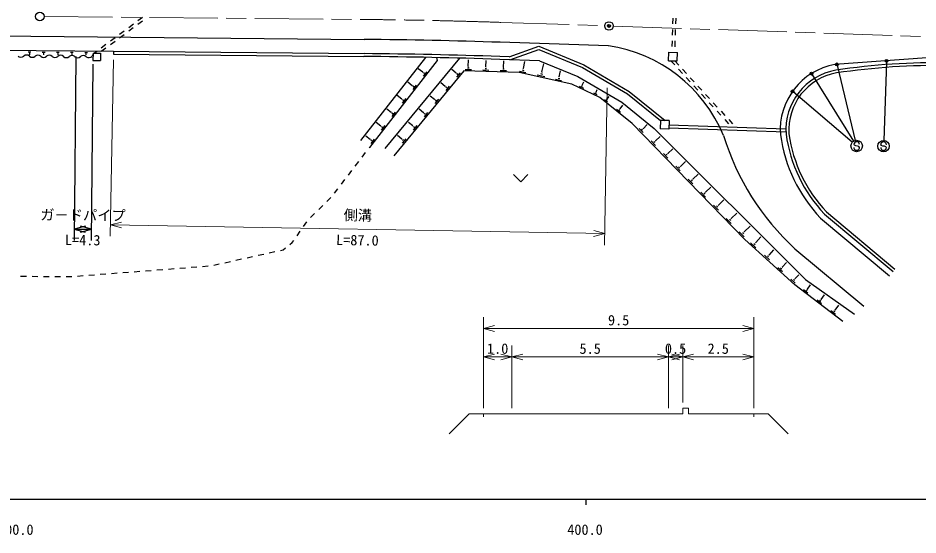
# Model space of a CAD drawing. Units: millimetres, scale not verified, with parts at other scales. Extents: x 40000 to 680000, y 20000 to 380000.
# Drawn here: x 368227 to 526344, y 198715 to 289559 of the extents above; entities that cross this region are included whole.
import ezdxf
from ezdxf.enums import TextEntityAlignment as Align

# ---------------------------------------------------------------- set-up
doc = ezdxf.new("R2010")
doc.units = ezdxf.units.MM
doc.header["$LTSCALE"] = 1000
doc.header["$PDMODE"] = 32
doc.header["$PDSIZE"] = 500
doc.linetypes.add('CHAIN', pattern=[18.5, 12, -1.5, 3.5, -1.5])
for name, color, linetype, lineweight in [('M-BGD', 7, 'Continuous', 25), ('M-BMK', 2, 'CHAIN', 13), ('M-BMK-SRVR', 3, 'Continuous', 25), ('M-STR-HTXT', 7, 'Continuous', 13), ('M-STR-STRC', 7, 'Continuous', 25), ('M-TTL-BAND', 7, 'Continuous', 25)]:
    doc.layers.add(name, color=color, linetype=linetype, lineweight=lineweight)
doc.styles.add('@ＭＳ ゴシック', font='')
doc.styles.add('ＭＳ ゴシック', font='')
doc.styles.get('@ＭＳ ゴシック').set_extended_font_data('@MS Gothic')
doc.styles.get('ＭＳ ゴシック').set_extended_font_data('MS Gothic')

msp = doc.modelspace()

# ---------------------------------------------------------------- linework, layer by layer
at = {"layer": 'M-BGD'}
for p, q in [((390097, 289638), (389294, 289042)), ((483272, 289533), (483239, 288533)), ((483772, 289516), (483739, 288517)), ((174052, 288188), (429041, 285802)), ((388484, 287820), (387681, 287225)), ((388490, 288447), (387687, 287852)), ((390091, 289011), (389288, 288416)), ((386878, 286630), (386074, 286034)), ((386883, 287256), (386080, 286661)), ((483206, 287534), (483172, 286534)), ((483705, 287517), (483672, 286518)), ((220027, 285258), (385020, 283714)), ((383670, 284875), (382866, 284279)), ((385271, 285439), (384467, 284843)), ((385277, 286065), (384473, 285470)), ((471940, 284658), (452951, 285292)), ((483139, 285535), (483106, 284536)), ((483639, 285518), (483605, 284519)), ((369985, 283605), (370487, 283600)), ((370172, 283477), (370298, 283476)), ((370218, 283351), (370250, 283351)), ((370234, 283351), (370232, 283099)), ((372486, 283581), (372980, 283577)), ((372671, 283456), (372794, 283455)), ((372716, 283332), (372747, 283332)), ((372731, 283332), (372729, 283093)), ((374979, 283558), (375465, 283553)), ((375160, 283435), (375282, 283434)), ((375205, 283313), (375235, 283313)), ((375220, 283313), (375218, 283087)), ((377464, 283535), (377941, 283530)), ((377641, 283414), (377761, 283413)), ((377685, 283294), (377715, 283294)), ((377700, 283294), (377698, 283080)), ((379940, 283512), (380408, 283507)), ((380114, 283393), (380231, 283392)), ((380157, 283275), (380186, 283275)), ((380172, 283275), (380170, 283074)), ((381410, 283377), (381398, 282077)), ((381410, 283377), (382710, 283364)), ((382063, 283684), (381645, 283374)), ((382710, 283364), (382698, 282064)), ((383664, 284248), (382860, 283653)), ((385020, 283714), (385015, 283214)), ((385015, 283214), (429013, 282802)), ((385020, 283714), (429018, 283302)), ((454537, 282737), (459753, 284582)), ((454614, 282234), (459739, 284046)), ((459739, 284046), (467405, 280874)), ((459753, 284582), (467628, 281323)), ((482523, 282054), (482573, 283553)), ((482573, 283553), (484072, 283503)), ((484022, 282004), (484072, 283503)), ((381398, 282077), (382698, 282064)), ((439793, 282643), (428403, 268053)), ((441884, 282071), (429980, 266823)), ((445766, 282504), (432700, 266609)), ((441740, 282602), (441884, 282071)), ((447339, 281057), (447371, 282204)), ((450434, 280967), (450466, 282106)), ((459830, 282060), (452851, 282293)), ((454537, 282737), (452867, 282793)), ((453523, 280877), (453555, 282008)), ((457022, 280662), (457298, 281895)), ((459830, 282060), (466602, 279258)), ((460265, 280076), (460580, 281484)), ((482523, 282054), (484022, 282004)), ((482922, 282040), (483598, 281304)), ((483622, 282017), (484298, 281280)), ((527901, 282541), (511751, 281380)), ((446526, 280280), (434245, 265339)), ((439340, 280032), (438552, 280648)), ((439360, 280057), (439321, 280008)), ((440042, 280119), (439427, 279330)), ((439614, 279977), (439461, 279780)), ((445204, 279852), (444431, 280487)), ((445224, 279876), (445184, 279828)), ((445907, 279921), (445273, 279148)), ((456280, 280005), (446526, 280280)), ((446774, 280523), (447873, 280492)), ((447194, 280786), (447469, 280778)), ((447305, 281058), (447373, 281056)), ((449871, 280436), (450965, 280405)), ((450289, 280698), (450563, 280690)), ((450399, 280968), (450468, 280966)), ((452963, 280349), (454052, 280318)), ((453379, 280609), (453651, 280602)), ((453489, 280878), (453557, 280877)), ((465550, 277935), (456280, 280005)), ((456362, 280243), (457441, 280002)), ((456827, 280422), (457097, 280362)), ((456988, 280669), (457056, 280654)), ((460223, 280085), (460307, 280066)), ((463328, 279243), (463554, 280253)), ((467405, 280874), (475310, 276239)), ((467628, 281323), (475595, 276652)), ((484274, 280567), (484951, 279830)), ((484974, 280543), (485651, 279807)), ((445476, 279790), (445317, 279597)), ((459444, 279554), (460786, 279255)), ((460023, 279778), (460358, 279703)), ((462680, 278832), (463740, 278595)), ((463136, 279008), (463401, 278949)), ((463295, 279251), (463361, 279236)), ((466602, 279258), (474285, 274753)), ((467368, 277774), (467648, 278356)), ((485627, 279093), (486303, 278356)), ((486327, 279070), (487003, 278333)), ((437494, 277667), (436706, 278283)), ((437514, 277692), (437475, 277643)), ((438196, 277754), (437581, 276966)), ((437768, 277612), (437614, 277415)), ((443299, 277535), (442526, 278170)), ((443319, 277559), (443279, 277510)), ((444003, 277603), (443368, 276831)), ((443571, 277472), (443413, 277279)), ((470445, 275582), (465550, 277935)), ((466844, 277590), (467552, 277250)), ((467194, 277639), (467371, 277554)), ((467346, 277785), (467390, 277763)), ((469788, 276547), (469996, 276980)), ((486979, 277620), (487655, 276883)), ((487679, 277596), (488355, 276859)), ((435648, 275303), (434860, 275918)), ((435668, 275327), (435629, 275278)), ((436350, 275389), (435735, 274601)), ((435922, 275247), (435768, 275050)), ((441394, 275217), (440621, 275852)), ((441414, 275241), (441374, 275193)), ((442098, 275286), (441463, 274513)), ((441666, 275155), (441508, 274962)), ((469340, 276390), (469945, 276099)), ((469639, 276432), (469791, 276360)), ((469769, 276556), (469807, 276538)), ((476139, 271017), (470445, 275582)), ((471272, 275238), (471806, 274811)), ((471579, 275211), (471713, 275104)), ((471736, 275305), (471770, 275278)), ((471753, 275291), (472113, 275740)), ((475310, 276239), (481114, 271571)), ((475595, 276652), (481947, 271543)), ((488331, 276146), (489007, 275409)), ((489031, 276123), (489707, 275386)), ((433802, 272938), (433014, 273553)), ((473386, 273544), (474071, 272995)), ((473981, 273629), (474024, 273595)), ((474003, 273612), (474513, 274249)), ((474285, 274753), (479986, 270168)), ((489683, 274673), (490360, 273936)), ((490384, 274649), (491060, 273912)), ((433821, 272963), (433783, 272913)), ((434504, 273024), (433889, 272236)), ((434076, 272883), (433922, 272685)), ((439489, 272899), (438716, 273534)), ((439509, 272924), (439469, 272875)), ((440193, 272968), (439558, 272196)), ((439761, 272837), (439603, 272644)), ((473780, 273509), (473951, 273372)), ((491036, 273199), (491712, 272462)), ((491736, 273176), (492412, 272439)), ((431956, 270573), (431168, 271188)), ((431975, 270598), (431937, 270548)), ((432658, 270660), (432043, 269871)), ((432230, 270518), (432076, 270321)), ((437584, 270582), (436811, 271217)), ((437604, 270606), (437564, 270558)), ((438288, 270651), (437653, 269878)), ((437856, 270520), (437698, 270327)), ((495903, 250641), (476139, 271017)), ((478043, 270112), (478775, 270823)), ((481114, 271571), (481064, 270071)), ((482614, 271521), (481114, 271571)), ((482614, 271521), (482564, 270021)), ((482589, 270771), (503142, 270085)), ((492388, 271725), (493064, 270989)), ((493088, 271702), (493764, 270965)), ((430110, 268208), (429322, 268824)), ((435679, 268264), (434906, 268899)), ((477354, 270123), (478032, 269424)), ((477783, 270030), (477953, 269856)), ((478021, 270134), (478064, 270091)), ((479986, 270168), (506585, 243629)), ((482564, 270021), (481064, 270071)), ((482572, 270271), (503146, 269585)), ((430129, 268233), (430091, 268184)), ((430812, 268295), (430197, 267507)), ((430384, 268153), (430230, 267956)), ((435699, 268288), (435659, 268240)), ((436383, 268333), (435748, 267560)), ((435951, 268202), (435793, 268009)), ((479446, 267967), (480208, 267181)), ((479928, 267863), (480119, 267666)), ((480196, 267979), (480244, 267930)), ((480220, 267955), (481047, 268757)), ((428690, 265133), (429297, 265928)), ((429903, 266723), (429980, 266823)), ((481604, 265742), (482384, 264937)), ((482372, 265755), (482420, 265705)), ((482396, 265730), (483250, 266558)), ((427476, 263544), (428083, 264338)), ((482097, 265635), (482292, 265434)), ((484590, 263486), (485472, 264342)), ((426262, 261954), (426869, 262749)), ((483780, 263498), (484578, 262676)), ((484285, 263389), (484484, 263184)), ((484565, 263512), (484615, 263460)), ((425048, 260365), (425655, 261159)), ((455301, 262042), (456551, 260792)), ((457801, 262042), (456551, 260792)), ((485973, 261237), (486789, 260396)), ((486490, 261125), (486694, 260915)), ((486777, 261250), (486828, 261198)), ((486802, 261224), (487712, 262107)), ((423834, 258775), (424441, 259570)), ((489032, 258944), (489970, 259853)), ((422489, 257302), (423207, 257998)), ((488185, 258956), (489019, 258097)), ((488713, 258843), (488922, 258628)), ((489006, 258970), (489058, 258917)), ((421052, 255911), (421771, 256606)), ((490415, 256657), (491268, 255779)), ((490955, 256541), (491168, 256321)), ((491254, 256672), (491307, 256617)), ((491281, 256644), (492247, 257582)), ((419616, 254519), (420334, 255215)), ((493548, 254326), (494543, 255291)), ((509910, 255117), (521954, 245037)), ((510253, 255481), (522275, 245420)), ((418396, 252942), (418971, 253760)), ((492664, 254340), (493534, 253442)), ((493215, 254221), (493432, 253996)), ((493521, 254354), (493575, 254298)), ((509224, 254387), (521312, 244270)), ((417246, 251306), (417821, 252124)), ((494930, 252003), (495820, 251086)), ((495493, 251881), (495715, 251652)), ((495806, 252017), (495861, 251960)), ((495833, 251989), (496857, 252982)), ((415984, 249775), (416407, 250114)), ((416407, 250114), (416671, 250488)), ((504703, 242688), (495903, 250641)), ((496944, 250037), (497881, 249190)), ((497507, 249954), (497742, 249742)), ((497807, 250108), (497865, 250055)), ((497836, 250082), (498750, 251094)), ((412371, 248299), (413347, 248516)), ((414323, 248733), (414819, 248843)), ((414819, 248843), (415203, 249150)), ((500189, 247902), (501024, 248825)), ((504731, 249019), (516820, 238902)), ((404561, 246563), (405537, 246780)), ((406514, 246997), (407490, 247214)), ((408466, 247431), (409442, 247648)), ((410418, 247865), (411394, 248082)), ((499353, 247859), (500231, 247066)), ((499881, 247781), (500100, 247583)), ((500161, 247926), (500216, 247877)), ((390653, 245142), (391650, 245219)), ((392647, 245297), (393644, 245375)), ((394641, 245453), (395638, 245531)), ((396635, 245609), (397632, 245687)), ((398629, 245765), (399626, 245842)), ((400623, 245920), (401620, 245998)), ((402609, 246129), (403585, 246346)), ((501704, 245735), (502524, 244994)), ((502197, 245662), (502401, 245477)), ((502458, 245798), (502510, 245751)), ((502484, 245775), (503241, 246613)), ((368692, 244174), (369692, 244170)), ((370692, 244167), (371692, 244163)), ((372692, 244159), (373692, 244155)), ((374692, 244151), (375692, 244148)), ((376692, 244144), (377692, 244140)), ((378690, 244207), (379687, 244285)), ((380684, 244363), (381681, 244441)), ((382678, 244518), (383674, 244596)), ((384671, 244674), (385668, 244752)), ((386665, 244830), (387662, 244908)), ((388659, 244986), (389656, 245064)), ((503997, 243663), (504760, 242973)), ((504456, 243595), (504646, 243422)), ((504699, 243721), (504747, 243678)), ((504723, 243699), (505405, 244454)), ((506585, 243629), (515197, 237512)), ((513126, 236241), (504703, 242688)), ((506884, 241934), (506932, 241898)), ((506908, 241916), (507471, 242652)), ((506239, 241827), (506997, 241247)), ((506668, 241799), (506858, 241654)), ((509314, 240101), (509929, 240904)), ((508616, 240008), (509407, 239403)), ((509064, 239979), (509261, 239827)), ((509289, 240120), (509339, 240082)), ((511780, 238247), (512444, 239115)), ((511044, 238149), (511878, 237511)), ((511516, 238118), (511725, 237959)), ((511754, 238267), (511806, 238227))]:
    msp.add_line(p, q, dxfattribs=at)
for centre, radius, start, end in [((419719, -710654), 996500, 88.08889, 89.46397), ((468182, 258933), 25998, 22.64065, 81.68764), ((369722, 282332), 725, 45.86115, 133.06679), ((371722, 282313), 725, 45.86115, 133.06679), ((381930, 282657), 725, 136.10642, 166.91271), ((419719, -710654), 994000, 88.08889, 89.46397), ((368732, 283391), 725, 225.86115, 313.06679), ((370731, 283373), 725, 225.86115, 313.06679), ((372731, 283354), 725, 225.86115, 313.06679), ((373722, 282295), 725, 45.86115, 133.06679), ((374731, 283335), 725, 225.86115, 313.06679), ((375721, 282276), 725, 45.86115, 133.06679), ((376731, 283317), 725, 225.86115, 313.06679), ((377721, 282257), 725, 45.86115, 133.06679), ((378731, 283298), 725, 225.86115, 313.06679), ((379721, 282239), 725, 45.86115, 133.06679), ((380692, 283314), 725, 229.98088, 317.18652), ((419719, -710654), 993500, 88.08889, 89.46397), ((529463, 162775), 118921, 88.89699, 98.47671), ((513795, 269906), 11654, 100.10279, 184.29567), ((513795, 269906), 10654, 100.06414, 184.12946), ((513795, 269906), 10154, 100.10279, 184.03594), ((529463, 162775), 118421, 88.89699, 98.47332), ((534972, 281994), 44742, 196.96186, 227.47709), ((528476, 272675), 26554, 187.88235, 223.52826), ((528476, 272675), 25554, 187.95345, 223.40128), ((528476, 272675), 25054, 187.9919, 223.33495)]:
    msp.add_arc(centre, radius, start, end, dxfattribs=at)
at = {"layer": 'M-BMK'}
for p, q in [((372826, 289828), (429074, 289302)), ((453067, 288790), (471307, 288181)), ((472806, 288131), (570138, 284883))]:
    msp.add_line(p, q, dxfattribs=at)
msp.add_arc((419719, -710654), 1000000, 88.08889, 89.46397, dxfattribs=at)
at = {"layer": 'M-BMK-SRVR'}
for centre in [(372076, 289835), (472057, 288156)]:
    msp.add_circle(centre, 750, dxfattribs=at)
msp.add_point((472057, 288156), dxfattribs=at)
at = {"layer": 'M-STR-HTXT'}
for p, q in [((384997, 282214), (384442, 251219)), ((471762, 277309), (471267, 249664)), ((386419, 253702), (384478, 253219)), ((471303, 251664), (384478, 253219)), ((384478, 253219), (386400, 252667)), ((469362, 251181), (471303, 251664)), ((471303, 251664), (469381, 252216)), ((450000, 221000), (450000, 237000)), ((497500, 221000), (497500, 237000)), ((451932, 235518), (450000, 235000)), ((450000, 235000), (497500, 235000)), ((450000, 235000), (451932, 234482)), ((497500, 235000), (495568, 235518)), ((495568, 234482), (497500, 235000)), ((455000, 221000), (455000, 232000)), ((482500, 221000), (482500, 232000)), ((485000, 222000), (485000, 232000)), ((451932, 230518), (450000, 230000)), ((450000, 230000), (455000, 230000)), ((450000, 230000), (451932, 229482)), ((455000, 230000), (453068, 230518)), ((453068, 229482), (455000, 230000)), ((456932, 230518), (455000, 230000)), ((455000, 230000), (482500, 230000)), ((455000, 230000), (456932, 229482)), ((482500, 230000), (480568, 230518)), ((480568, 229482), (482500, 230000)), ((484432, 230518), (482500, 230000)), ((482500, 230000), (485000, 230000)), ((482500, 230000), (484432, 229482)), ((485000, 230000), (483068, 230518)), ((483068, 229482), (485000, 230000)), ((486932, 230518), (485000, 230000)), ((485000, 230000), (497500, 230000)), ((485000, 230000), (486932, 229482)), ((497500, 230000), (495568, 230518)), ((495568, 229482), (497500, 230000)), ((447500, 220000), (443964, 216464)), ((450000, 220000), (447500, 220000)), ((450000, 220000), (450000, 219500)), ((450000, 220000), (455000, 220000)), ((455000, 220000), (482500, 220000)), ((482500, 220000), (485000, 220000)), ((485000, 221000), (485000, 220000)), ((485000, 221000), (486000, 221000)), ((486000, 221000), (486000, 220000)), ((486000, 220000), (497500, 220000)), ((497500, 220000), (497500, 219500)), ((497500, 220000), (500000, 220000)), ((500000, 220000), (503536, 216464))]:
    msp.add_line(p, q, dxfattribs=at)
at = {"layer": 'M-STR-STRC'}
for p, q in [((378404, 282776), (378102, 250477)), ((520792, 281880), (520330, 268038)), ((381392, 281448), (381102, 250449)), ((512118, 281258), (515331, 268040)), ((507702, 279664), (515038, 267917)), ((514806, 267716), (504411, 276562)), ((515172, 267209), (515073, 267327)), ((519902, 267179), (519802, 267297)), ((515417, 267069), (515172, 267209)), ((515718, 267067), (515417, 267069)), ((515963, 266955), (515718, 267067)), ((516069, 266819), (515963, 266955)), ((520147, 267039), (519902, 267179)), ((520447, 267037), (520147, 267039)), ((520692, 266925), (520447, 267037)), ((520798, 266789), (520692, 266925)), ((380057, 252977), (378121, 252477)), ((378121, 252477), (381121, 252449)), ((378121, 252477), (380048, 251942)), ((379184, 251950), (381121, 252449)), ((381121, 252449), (379194, 252985))]:
    msp.add_line(p, q, dxfattribs=at)
for centre, radius in [((512082, 281404), 150), ((512082, 281404), 120), ((512082, 281404), 90), ((512082, 281404), 60), ((520797, 282030), 150), ((520797, 282030), 120), ((520797, 282030), 90), ((520797, 282030), 60), ((520797, 282030), 30), ((507622, 279791), 150), ((507622, 279791), 120), ((507622, 279791), 90), ((512082, 281404), 30), ((507622, 279791), 60), ((507622, 279791), 30), ((504297, 276659), 150), ((504297, 276659), 120), ((504297, 276659), 90), ((504297, 276659), 60), ((504297, 276659), 30), ((515567, 267068), 1000), ((520297, 267038), 1000)]:
    msp.add_circle(centre, radius, dxfattribs=at)
for centre, start, end in [((515573, 267323), 359.55488, 179.55488), ((520302, 267293), 359.55488, 179.55488), ((515569, 266823), 179.55488, 359.55488), ((520298, 266793), 179.55488, 359.55488)]:
    msp.add_arc(centre, 500, start, end, dxfattribs=at)
for p in [(512082, 281404), (520797, 282030), (507622, 279791), (504297, 276659)]:
    msp.add_point(p, dxfattribs=at)
at = {"layer": 'M-TTL-BAND'}
for p, q in [((40000, 205000), (579000, 205000)), ((468000, 205000), (468000, 204000))]:
    msp.add_line(p, q, dxfattribs=at)

# ---------------------------------------------------------------- texts
at = {"layer": 'M-STR-HTXT', "style": 'ＭＳ ゴシック'}
msp.add_text('側溝', height=1833, rotation=358.974, dxfattribs=at).set_placement((427908, 253441), align=Align.BOTTOM_CENTER)
at = {"layer": 'M-STR-HTXT', "style": '@ＭＳ ゴシック'}
msp.add_text('L=87.0', height=1833, rotation=358.974, dxfattribs=at).set_placement((427872, 251442), align=Align.TOP_CENTER)
at = {"layer": 'M-STR-HTXT', "style": 'ＭＳ ゴシック'}
for s, p in [('9.5', (473750, 235000)), ('1.0', (452500, 230000)), ('5.5', (468750, 230000)), ('0.5', (483750, 230000)), ('2.5', (491250, 230000))]:
    msp.add_text(s, height=1833, dxfattribs=at).set_placement(p, align=Align.BOTTOM_CENTER)
at = {"layer": 'M-STR-STRC', "style": 'ＭＳ ゴシック'}
msp.add_text('ガ－ドパイプ', height=1833, rotation=359.464, dxfattribs=at).set_placement((379630, 253463), align=Align.BOTTOM_CENTER)
at = {"layer": 'M-STR-STRC', "style": '@ＭＳ ゴシック'}
msp.add_text('L=4.3', height=1833, rotation=359.464, dxfattribs=at).set_placement((379611, 251463), align=Align.TOP_CENTER)
at = {"layer": 'M-TTL-BAND', "style": 'ＭＳ ゴシック'}
for s, p in [('300.0', (367844, 198195)), ('400.0', (467844, 198195))]:
    msp.add_text(s, height=1833, dxfattribs=at).set_placement(p, align=Align.BOTTOM_CENTER)

doc.saveas('drawing.dxf')
